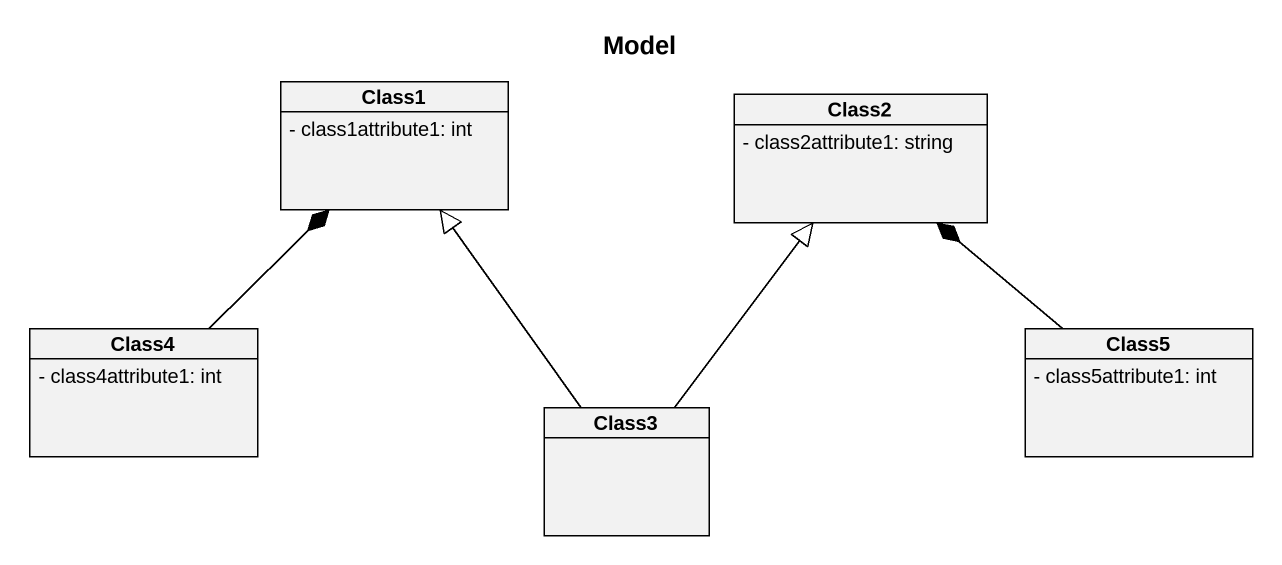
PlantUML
@startuml
title Model
hide circle
hide empty members
skinparam classAttributeIconSize 0
class Class1 {
  - class1attribute1: int
}
class Class2 {
  - class2attribute1: string
}
class Class4 {
  - class4attribute1: int
}
class Class5 {
  - class5attribute1: int
}
class Class3
Class4 -up-* Class1
Class5 -up-* Class2
Class3 -up-|> Class1
Class3 -up-|> Class2
@enduml
